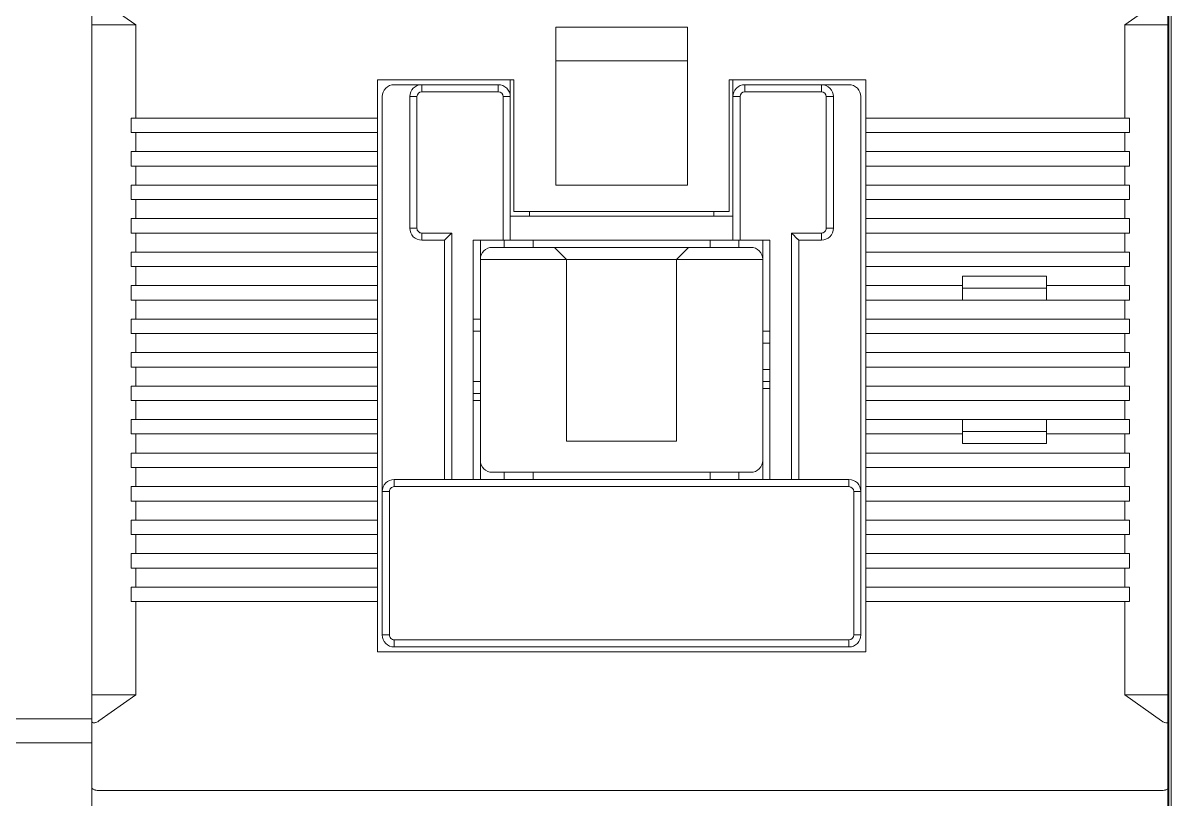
# Model space of a CAD drawing. Header units: millimetres. Extents: x 41 to 1635, y 11 to 1528.
# Drawn here: x 426.7 to 477.9, y 1134.3 to 1169 of the extents above; entities that cross this region are included whole.
import ezdxf

# ---------------------------------------------------------------- set-up
doc = ezdxf.new("R2010")
doc.units = ezdxf.units.MM
doc.header["$LTSCALE"] = 8
doc.layers.get('0').update_dxf_attribs({"linetype": 'CONTINUOUS'})
doc.layers.add('PDF_Geometry', color=7, linetype='CONTINUOUS')

# ---------------------------------------------------------------- blocks, each defined once
blk = doc.blocks.new('Contactor1')
at = {"layer": 'PDF_Geometry', "lineweight": 9}
for points in [[(-0.64403, -1.10581), (-0.64403, -1.16265), (-0.62273, -1.16265), (-0.62273, 0.01665), (-0.64403, 0.01665), (-0.64403, -0.04019)], [(0.01805, -0.28953), (0.01805, -0.30303), (0.01805, -0.84295), (0.01805, -0.85716), (0.01665, -0.85716)], [(0.01665, -0.35863), (0.01665, -0.31901), (0.01665, -0.35863), (0.01665, -0.37408)], [(-0.61848, -0.35863), (-0.59662, -0.37408), (-0.59662, -0.42949), (-0.59945, -0.42949), (-0.59945, -0.43802), (-0.59662, -0.43802), (-0.59434, -0.43802)], [(0.01238, -0.35863), (-0.00948, -0.37408), (-0.00948, -0.42949), (-0.01178, -0.42949)], [(-0.62273, -0.37408), (-0.59662, -0.37408), (-0.59662, -0.42949)], [(-0.34727, -0.39541), (-0.26913, -0.39541)], [(-0.37428, -0.40677), (-0.37428, -0.50195)], [(-0.24212, -0.50195), (-0.24212, -0.40677)], [(-0.59945, -0.42949), (-0.59945, -0.43802), (-0.59662, -0.43802), (-0.59662, -0.44938), (-0.59945, -0.44938), (-0.59945, -0.45791), (-0.59662, -0.45791), (-0.59434, -0.45791)], [(-0.45312, -0.42949), (-0.59945, -0.42949), (-0.59662, -0.42949), (-0.59434, -0.42949)], [(-0.01178, -0.43802), (-0.00948, -0.43802), (-0.00948, -0.44938), (-0.00948, -0.43802), (-0.00663, -0.43802), (-0.00663, -0.42949), (-0.00948, -0.42949), (-0.01178, -0.42949), (-0.16324, -0.42949)], [(-0.45312, -0.44938), (-0.59662, -0.44938), (-0.59662, -0.43802), (-0.45312, -0.43802)], [(-0.59434, -0.44938), (-0.59662, -0.44938), (-0.59945, -0.44938), (-0.59945, -0.45791), (-0.59662, -0.45791), (-0.59662, -0.46928), (-0.59945, -0.46928), (-0.59945, -0.47781), (-0.59662, -0.47781), (-0.59434, -0.47781)], [(-0.16324, -0.44938), (-0.01178, -0.44938)], [(-0.00663, -0.44938), (-0.00663, -0.45791)], [(-0.00663, -0.44938), (-0.00663, -0.45791)], [(-0.45312, -0.46928), (-0.59662, -0.46928), (-0.59662, -0.45791), (-0.45312, -0.45791)], [(-0.16324, -0.45791), (-0.01178, -0.45791)], [(-0.00948, -0.45791), (-0.00663, -0.45791)], [(-0.00948, -0.45791), (-0.00663, -0.45791)], [(-0.59434, -0.46928), (-0.59662, -0.46928), (-0.59945, -0.46928), (-0.59945, -0.47781), (-0.59662, -0.47781), (-0.59662, -0.48916), (-0.59945, -0.48916), (-0.59945, -0.4977), (-0.59662, -0.4977), (-0.59434, -0.4977)], [(-0.16324, -0.46928), (-0.01178, -0.46928)], [(-0.00663, -0.46928), (-0.00663, -0.47781)], [(-0.00663, -0.46928), (-0.00663, -0.47781)], [(-0.45312, -0.48916), (-0.59662, -0.48916), (-0.59662, -0.47781), (-0.45312, -0.47781)], [(-0.16324, -0.47781), (-0.01178, -0.47781)], [(-0.00948, -0.47781), (-0.00663, -0.47781)], [(-0.00948, -0.47781), (-0.00663, -0.47781)], [(-0.45312, -0.52895), (-0.59662, -0.52895), (-0.59662, -0.51759), (-0.59945, -0.51759), (-0.59945, -0.50905), (-0.59662, -0.50905), (-0.59662, -0.4977), (-0.59945, -0.4977), (-0.59945, -0.48916), (-0.59662, -0.48916), (-0.59434, -0.48916)], [(-0.37428, -0.48776), (-0.24212, -0.48776)], [(-0.3629, -0.48776), (-0.3629, -0.4849)], [(-0.25347, -0.4849), (-0.25347, -0.48776)], [(-0.16324, -0.48916), (-0.01178, -0.48916)], [(-0.00663, -0.48916), (-0.00663, -0.4977)], [(-0.00663, -0.48916), (-0.00663, -0.4977)], [(-0.45312, -0.50905), (-0.59662, -0.50905), (-0.59662, -0.4977), (-0.45312, -0.4977)], [(-0.41333, -0.64403), (-0.41333, -0.50195), (-0.42683, -0.50195), (-0.42683, -0.4977), (-0.40906, -0.4977), (-0.40906, -0.64403)], [(-0.39626, -0.64403), (-0.39626, -0.50195), (-0.22009, -0.50195), (-0.22009, -0.64403)], [(-0.39202, -0.64403), (-0.39202, -0.50195)], [(-0.37781, -0.50621), (-0.37781, -0.50195)], [(-0.36077, -0.50195), (-0.36077, -0.50621)], [(-0.25562, -0.50621), (-0.25562, -0.50195)], [(-0.23855, -0.50195), (-0.23855, -0.50621)], [(-0.22435, -0.50195), (-0.22435, -0.64403)], [(-0.20731, -0.64403), (-0.20731, -0.4977), (-0.18955, -0.4977), (-0.18955, -0.50195), (-0.20303, -0.50195), (-0.20303, -0.64403)], [(-0.16324, -0.4977), (-0.01178, -0.4977)], [(-0.00948, -0.4977), (-0.00663, -0.4977)], [(-0.00948, -0.4977), (-0.00663, -0.4977)], [(-0.45312, -0.51759), (-0.59945, -0.51759), (-0.59945, -0.50905), (-0.59662, -0.50905), (-0.59434, -0.50905)], [(-0.34795, -0.50621), (-0.34088, -0.51333), (-0.34088, -0.62131), (-0.27551, -0.62131), (-0.27551, -0.51333), (-0.2684, -0.50621)], [(-0.16324, -0.50905), (-0.01178, -0.50905)], [(-0.00663, -0.50905), (-0.00663, -0.51759)], [(-0.00663, -0.50905), (-0.00663, -0.51759)], [(-0.59434, -0.51759), (-0.59662, -0.51759), (-0.59662, -0.52895), (-0.59945, -0.52895), (-0.59945, -0.53748), (-0.59662, -0.53748), (-0.59434, -0.53748)], [(-0.59662, -0.51759), (-0.59945, -0.51759)], [(-0.16324, -0.51759), (-0.01178, -0.51759)], [(-0.00948, -0.51759), (-0.00663, -0.51759)], [(-0.00948, -0.51759), (-0.00663, -0.51759)], [(-0.10573, -0.53748), (-0.10573, -0.52327), (-0.05598, -0.52327), (-0.05598, -0.53748)], [(-0.45312, -0.53748), (-0.59662, -0.53748), (-0.59662, -0.54884), (-0.59662, -0.53748), (-0.59945, -0.53748), (-0.59945, -0.52895), (-0.59662, -0.52895), (-0.59434, -0.52895)], [(-0.10573, -0.52895), (-0.16324, -0.52895)], [(-0.05598, -0.53037), (-0.10573, -0.53037)], [(-0.05598, -0.52895), (-0.01178, -0.52895)], [(-0.00663, -0.52895), (-0.00663, -0.53748)], [(-0.00663, -0.52895), (-0.00663, -0.53748)], [(-0.16324, -0.53748), (-0.01178, -0.53748)], [(-0.00948, -0.53748), (-0.00663, -0.53748)], [(-0.00948, -0.53748), (-0.00663, -0.53748)], [(-0.45312, -0.55737), (-0.59945, -0.55737), (-0.59945, -0.54884), (-0.59662, -0.54884), (-0.59434, -0.54884)], [(-0.59662, -0.54884), (-0.59945, -0.54884), (-0.45312, -0.54884)], [(-0.59945, -0.54884), (-0.59945, -0.55737)], [(-0.39202, -0.54884), (-0.39626, -0.54884)], [(-0.16324, -0.54884), (-0.01178, -0.54884)], [(-0.00663, -0.54884), (-0.00663, -0.55737)], [(-0.00663, -0.54884), (-0.00663, -0.55737)], [(-0.59662, -0.56874), (-0.59662, -0.55737), (-0.59945, -0.55737), (-0.59662, -0.55737), (-0.59434, -0.55737)], [(-0.45312, -0.56874), (-0.59945, -0.56874), (-0.59662, -0.56874), (-0.59662, -0.55737)], [(-0.39202, -0.55595), (-0.39626, -0.55595)], [(-0.22009, -0.55595), (-0.22435, -0.55595)], [(-0.16324, -0.55737), (-0.01178, -0.55737)], [(-0.00948, -0.55737), (-0.00663, -0.55737)], [(-0.00948, -0.55737), (-0.00663, -0.55737)], [(-0.22009, -0.56306), (-0.22435, -0.56306)], [(-0.45312, -0.57727), (-0.59945, -0.57727), (-0.59945, -0.56874), (-0.59662, -0.56874), (-0.59434, -0.56874)], [(-0.59945, -0.56874), (-0.59945, -0.57727)], [(-0.16324, -0.56874), (-0.01178, -0.56874)], [(-0.00663, -0.56874), (-0.00663, -0.57727)], [(-0.00663, -0.56874), (-0.00663, -0.57727)], [(-0.59662, -0.58863), (-0.59662, -0.57727), (-0.59945, -0.57727), (-0.59662, -0.57727), (-0.59434, -0.57727)], [(-0.45312, -0.58863), (-0.59945, -0.58863), (-0.59662, -0.58863), (-0.59662, -0.57727)], [(-0.22435, -0.57869), (-0.22009, -0.57869)], [(-0.16324, -0.57727), (-0.01178, -0.57727)], [(-0.00948, -0.57727), (-0.00663, -0.57727)], [(-0.00948, -0.57727), (-0.00663, -0.57727)], [(-0.39626, -0.5858), (-0.39202, -0.5858)], [(-0.22435, -0.5858), (-0.22009, -0.5858)], [(-0.59945, -0.58863), (-0.59945, -0.59716), (-0.59662, -0.59716), (-0.59434, -0.59716)], [(-0.59434, -0.58863), (-0.59662, -0.58863), (-0.59945, -0.58863), (-0.59945, -0.59716), (-0.59662, -0.59716), (-0.59662, -0.60852), (-0.59945, -0.60852), (-0.59945, -0.61703), (-0.59662, -0.61703), (-0.59434, -0.61703)], [(-0.39626, -0.5929), (-0.39202, -0.5929)], [(-0.22435, -0.59005), (-0.22009, -0.59005)], [(-0.16324, -0.58863), (-0.01178, -0.58863)], [(-0.00663, -0.58863), (-0.00663, -0.59716)], [(-0.00663, -0.58863), (-0.00663, -0.59716)], [(-0.45312, -0.60852), (-0.59662, -0.60852), (-0.59662, -0.59716), (-0.45312, -0.59716)], [(-0.39626, -0.59716), (-0.39202, -0.59716)], [(-0.16324, -0.59716), (-0.01178, -0.59716)], [(-0.00948, -0.59716), (-0.00663, -0.59716)], [(-0.00948, -0.59716), (-0.00663, -0.59716)], [(-0.45312, -0.61703), (-0.59662, -0.61703), (-0.59662, -0.62841), (-0.59662, -0.61703), (-0.59945, -0.61703), (-0.59945, -0.60852), (-0.59662, -0.60852), (-0.59434, -0.60852)], [(-0.16324, -0.60852), (-0.01178, -0.60852)], [(-0.05598, -0.60852), (-0.05598, -0.62273), (-0.10573, -0.62273), (-0.10573, -0.60852)], [(-0.00663, -0.60852), (-0.00663, -0.61703)], [(-0.00663, -0.60852), (-0.00663, -0.61703)], [(-0.16324, -0.61703), (-0.10573, -0.61703)], [(-0.10573, -0.61562), (-0.05598, -0.61562)], [(-0.05598, -0.61703), (-0.01178, -0.61703)], [(-0.00948, -0.61703), (-0.00663, -0.61703)], [(-0.00948, -0.61703), (-0.00663, -0.61703)], [(-0.45312, -0.63695), (-0.59945, -0.63695), (-0.59945, -0.62841), (-0.59662, -0.62841), (-0.59434, -0.62841)], [(-0.59662, -0.62841), (-0.59945, -0.62841), (-0.45312, -0.62841)], [(-0.59945, -0.62841), (-0.59945, -0.63695)], [(-0.16324, -0.62841), (-0.01178, -0.62841)], [(-0.00663, -0.62841), (-0.00663, -0.63695)], [(-0.00663, -0.62841), (-0.00663, -0.63695)], [(-0.59662, -0.6483), (-0.59662, -0.63695), (-0.59945, -0.63695), (-0.59662, -0.63695), (-0.59434, -0.63695)], [(-0.59945, -0.6483), (-0.59662, -0.6483), (-0.59662, -0.63695)], [(-0.37781, -0.64403), (-0.37781, -0.63977)], [(-0.36077, -0.64403), (-0.36077, -0.63977)], [(-0.25562, -0.63977), (-0.25562, -0.64403)], [(-0.23855, -0.63977), (-0.23855, -0.64403)], [(-0.16324, -0.63695), (-0.01178, -0.63695)], [(-0.00948, -0.63695), (-0.00663, -0.63695)], [(-0.00948, -0.63695), (-0.00663, -0.63695)], [(-0.59434, -0.65684), (-0.59662, -0.65684), (-0.59945, -0.65684), (-0.59945, -0.6483), (-0.45312, -0.6483)], [(-0.59945, -0.66819), (-0.59662, -0.66819), (-0.59662, -0.65684), (-0.59945, -0.65684), (-0.59945, -0.6483), (-0.59662, -0.6483), (-0.59434, -0.6483)], [(-0.16324, -0.6483), (-0.01178, -0.6483)], [(-0.00663, -0.6483), (-0.00663, -0.65684)], [(-0.00663, -0.6483), (-0.00663, -0.65684)], [(-0.59662, -0.66819), (-0.59662, -0.65684), (-0.45312, -0.65684)], [(-0.16324, -0.65684), (-0.01178, -0.65684)], [(-0.00948, -0.65684), (-0.00663, -0.65684)], [(-0.00948, -0.65684), (-0.00663, -0.65684)], [(-0.59434, -0.67673), (-0.59662, -0.67673), (-0.59945, -0.67673), (-0.59945, -0.66819), (-0.45312, -0.66819)], [(-0.59434, -0.66819), (-0.59662, -0.66819), (-0.59945, -0.66819), (-0.59945, -0.67673)], [(-0.16324, -0.66819), (-0.01178, -0.66819)], [(-0.00663, -0.66819), (-0.00663, -0.67673)], [(-0.00663, -0.66819), (-0.00663, -0.67673)], [(-0.59434, -0.68809), (-0.59662, -0.68809), (-0.59945, -0.68809), (-0.59662, -0.68809), (-0.59662, -0.67673), (-0.59945, -0.67673), (-0.45312, -0.67673)], [(-0.59662, -0.67673), (-0.59662, -0.68809), (-0.45312, -0.68809)], [(-0.16324, -0.67673), (-0.01178, -0.67673)], [(-0.00948, -0.67673), (-0.00663, -0.67673)], [(-0.00948, -0.67673), (-0.00663, -0.67673)], [(-0.16324, -0.68809), (-0.01178, -0.68809)], [(-0.00663, -0.68809), (-0.00663, -0.69662)], [(-0.00663, -0.68809), (-0.00663, -0.69662)], [(-0.59434, -0.69662), (-0.59662, -0.69662), (-0.59945, -0.69662), (-0.59662, -0.69662), (-0.59662, -0.70799), (-0.59945, -0.70799), (-0.59945, -0.71649), (-0.59662, -0.71649), (-0.59434, -0.71649)], [(-0.45312, -0.69662), (-0.59662, -0.69662), (-0.59662, -0.70799), (-0.45312, -0.70799)], [(-0.16324, -0.69662), (-0.01178, -0.69662)], [(-0.00948, -0.69662), (-0.00663, -0.69662)], [(-0.00948, -0.69662), (-0.00663, -0.69662)], [(-0.59434, -0.70799), (-0.59662, -0.70799), (-0.59945, -0.70799), (-0.59945, -0.71649), (-0.45312, -0.71649)], [(-0.16324, -0.70799), (-0.01178, -0.70799)], [(-0.61848, -0.78737), (-0.59662, -0.77192), (-0.59662, -0.71649), (-0.59945, -0.71649)], [(-0.16324, -0.71649), (-0.01178, -0.71649)], [(0.01665, -0.77192), (-0.00948, -0.77192), (-0.00948, -0.71649), (-0.00948, -0.77192), (0.01238, -0.78737)], [(-0.79324, -0.78612), (-0.62273, -0.78612)], [(-0.62273, -0.82698), (-0.62273, -0.78737)], [(0.01665, -0.78737), (0.01665, -0.82698)], [(-0.62273, -0.80033), (-0.79324, -0.80033)], [(0.01238, -0.82876), (-0.61848, -0.82876)]]:
    blk.add_lwpolyline(points, dxfattribs=at)
for points in [[(-0.62273, -0.77192), (-0.62273, -0.37408), (-0.62273, -0.35863), (-0.62273, -0.31901), (-0.62273, -0.30731), (-0.62273, -0.21106), (-0.62273, -0.10413), (-0.62273, -0.0544), (-0.62273, -0.10413, -0.414556), (-0.61563, -0.09701)], [(-0.16324, -0.43802), (-0.01178, -0.43802), (-0.00948, -0.43802), (-0.00663, -0.43802), (-0.00663, -0.42949), (-0.00948, -0.42949), (-0.00948, -0.37408), (0.01665, -0.37408), (0.01665, -0.77192), (0.01665, -0.78737), (0.01665, -0.82698), (0.01665, -0.83869), (0.01665, -0.93494), (0.01665, -1.04188), (0.01665, -1.0916), (0.01665, -1.10581, -0.414225), (-0.04019, -1.16265), (-0.06151, -1.16265), (-0.07037, -1.16265), (-0.07573, -1.16265), (-0.07856, -1.16265), (-0.07856, -1.15913), (-0.07856, -1.08449), (-0.07856, -1.04898)], [(-0.44316, -0.64403, 0.414939), (-0.45026, -0.65115), (-0.44601, -0.65115), (-0.44601, -0.73638), (-0.45026, -0.73638), (-0.45026, -0.41672, -0.41538), (-0.44316, -0.40962), (-0.38137, -0.40962), (-0.38137, -0.41385), (-0.42683, -0.41385), (-0.42683, -0.40962, 0.413919), (-0.43392, -0.41672)], [(-0.38137, -0.40962, -0.416524), (-0.37428, -0.41672), (-0.37852, -0.41672), (-0.37852, -0.50195)], [(-0.23787, -0.50195), (-0.23787, -0.41672), (-0.24212, -0.41672, -0.414971), (-0.23501, -0.40962)], [(-0.17319, -0.64403, -0.413877), (-0.1661, -0.65115), (-0.17037, -0.65115), (-0.17037, -0.73638), (-0.1661, -0.73638), (-0.1661, -0.41672, 0.41432), (-0.17319, -0.40962), (-0.23501, -0.40962), (-0.23501, -0.41385), (-0.18955, -0.41385), (-0.18955, -0.40962, -0.414971), (-0.18244, -0.41672)], [(-0.22435, -0.63267, -0.415254), (-0.23148, -0.63977), (-0.38491, -0.63977, -0.4142), (-0.39202, -0.63267)], [(-0.61563, -1.04898, -0.414612), (-0.62273, -1.04188), (-0.62273, -1.0916), (-0.62273, -1.04188), (-0.62273, -0.93494), (-0.62273, -0.83869), (-0.62273, -0.82698), (-0.62273, -0.78737), (-0.62273, -0.77192), (-0.59662, -0.77192), (-0.59662, -0.71649)]]:
    blk.add_lwpolyline(points, format="xyb", dxfattribs=at)
for points in [[(-0.26913, -0.37552), (-0.26913, -0.46928), (-0.34727, -0.46928), (-0.34727, -0.37552)], [(-0.24426, -0.40677), (-0.24426, -0.4849), (-0.37213, -0.4849), (-0.37213, -0.40677), (-0.45312, -0.40677), (-0.45312, -0.74634), (-0.16324, -0.74634), (-0.16324, -0.40677)], [(-0.42967, -0.41672), (-0.42967, -0.49484), (-0.43392, -0.49484), (-0.43392, -0.41672)], [(-0.1867, -0.41672), (-0.18244, -0.41672), (-0.18244, -0.49484), (-0.1867, -0.49484)], [(-0.00663, -0.44938), (-0.00948, -0.44938), (-0.01178, -0.44938), (-0.00948, -0.44938)], [(-0.00948, -0.45791), (-0.01178, -0.45791), (-0.00948, -0.45791), (-0.00948, -0.46928)], [(-0.00663, -0.46928), (-0.00948, -0.46928), (-0.01178, -0.46928), (-0.00948, -0.46928)], [(-0.00948, -0.47781), (-0.01178, -0.47781), (-0.00948, -0.47781), (-0.00948, -0.48916)], [(-0.00663, -0.48916), (-0.00948, -0.48916), (-0.01178, -0.48916), (-0.00948, -0.48916)], [(-0.00948, -0.4977), (-0.01178, -0.4977), (-0.00948, -0.4977), (-0.00948, -0.50905)], [(-0.00663, -0.50905), (-0.00948, -0.50905), (-0.01178, -0.50905), (-0.00948, -0.50905)], [(-0.00948, -0.51759), (-0.01178, -0.51759), (-0.00948, -0.51759), (-0.00948, -0.52895)], [(-0.00663, -0.52895), (-0.00948, -0.52895), (-0.01178, -0.52895), (-0.00948, -0.52895)], [(-0.00948, -0.53748), (-0.01178, -0.53748), (-0.00948, -0.53748), (-0.00948, -0.54884)], [(-0.00663, -0.54884), (-0.00948, -0.54884), (-0.01178, -0.54884), (-0.00948, -0.54884)], [(-0.00948, -0.55737), (-0.01178, -0.55737), (-0.00948, -0.55737), (-0.00948, -0.56874)], [(-0.00663, -0.56874), (-0.00948, -0.56874), (-0.01178, -0.56874), (-0.00948, -0.56874)], [(-0.00948, -0.57727), (-0.01178, -0.57727), (-0.00948, -0.57727), (-0.00948, -0.58863)], [(-0.00663, -0.58863), (-0.00948, -0.58863), (-0.01178, -0.58863), (-0.00948, -0.58863)], [(-0.00948, -0.59716), (-0.01178, -0.59716), (-0.00948, -0.59716), (-0.00948, -0.60852)], [(-0.00663, -0.60852), (-0.00948, -0.60852), (-0.01178, -0.60852), (-0.00948, -0.60852)], [(-0.00948, -0.61703), (-0.01178, -0.61703), (-0.00948, -0.61703), (-0.00948, -0.62841)], [(-0.00663, -0.62841), (-0.00948, -0.62841), (-0.01178, -0.62841), (-0.00948, -0.62841)], [(-0.00948, -0.63695), (-0.01178, -0.63695), (-0.00948, -0.63695), (-0.00948, -0.6483)], [(-0.17319, -0.64403), (-0.17319, -0.6483), (-0.44316, -0.6483), (-0.44316, -0.64403)], [(-0.00663, -0.6483), (-0.00948, -0.6483), (-0.01178, -0.6483), (-0.00948, -0.6483)], [(-0.00948, -0.65684), (-0.01178, -0.65684), (-0.00948, -0.65684), (-0.00948, -0.66819)], [(-0.00663, -0.66819), (-0.00948, -0.66819), (-0.01178, -0.66819), (-0.00948, -0.66819)], [(-0.00948, -0.67673), (-0.01178, -0.67673), (-0.00948, -0.67673), (-0.00948, -0.68809)], [(-0.59945, -0.69662), (-0.59945, -0.68809)], [(-0.00663, -0.68809), (-0.00948, -0.68809), (-0.01178, -0.68809), (-0.00948, -0.68809)], [(-0.00948, -0.69662), (-0.01178, -0.69662), (-0.00948, -0.69662), (-0.00948, -0.70799)], [(-0.00948, -0.71649), (-0.01178, -0.71649), (-0.00948, -0.71649), (-0.00663, -0.71649), (-0.00663, -0.70799), (-0.00948, -0.70799), (-0.01178, -0.70799), (-0.00948, -0.70799), (-0.00663, -0.70799), (-0.00663, -0.71649)], [(-0.17319, -0.74349), (-0.17319, -0.73923), (-0.44316, -0.73923), (-0.44316, -0.74349)]]:
    blk.add_lwpolyline(points, close=True, dxfattribs=at)
blk.add_lwpolyline([(-0.39202, -0.51333), (-0.22435, -0.51333, 0.41488), (-0.23148, -0.50621), (-0.38491, -0.50621, 0.413825)], format="xyb", close=True, dxfattribs=at)
blk.add_circle((-0.70798, -0.87136), 0.04474, dxfattribs=at)
for centre, radius, start, end in [((-0.42681, -0.41672), 0.00286, 90.31777, 179.95881), ((-0.38138, -0.41671), 0.00285, 359.86353, 89.85961), ((-0.235, -0.41672), 0.00287, 90.09975, 179.90025), ((-0.18956, -0.41672), 0.00286, 0.04387, 89.67955), ((-0.42682, -0.49485), 0.0071, 179.94276, 269.94277), ((-0.42683, -0.49486), 0.00285, 179.68187, 270.04154), ((-0.18954, -0.49485), 0.0071, 269.89879, 0.10456), ((-0.18955, -0.49486), 0.00285, 269.96113, 0.31546), ((2.58225, -3.53054), 4.25981, 134.62619, 134.64719), ((-0.44317, -0.65114), 0.00284, 89.89364, 180.09769), ((-0.17321, -0.65114), 0.00285, 359.96581, 89.48561), ((-0.44316, -0.7364), 0.0071, 179.86908, 270.01476), ((-0.44317, -0.7364), 0.00283, 179.71447, 270.27715), ((-0.17321, -0.73639), 0.0071, 270.14387, 0.08194), ((-0.1732, -0.73639), 0.00284, 270.34225, 0.22337)]:
    blk.add_arc(centre, radius, start, end, dxfattribs=at)
at = {"layer": 'PDF_Geometry', "lineweight": 20}
blk.add_open_spline([(0.01608, -1.10747), (0.01608, -1.06116), (0.01608, -0.03859), (0.01608, -0.03859)], degree=3, dxfattribs=at)
at = {"layer": 'PDF_Geometry', "lineweight": 9}
for points in [[(-0.41017, -0.49881), (-0.40852, -0.49712), (-0.41072, -0.49937), (-0.40906, -0.4977)], [(-0.20619, -0.49881), (-0.20787, -0.49712), (-0.20563, -0.49937), (-0.20731, -0.4977)], [(-0.41333, -0.50195), (-0.41285, -0.50149), (-0.41348, -0.50212), (-0.41302, -0.50163)], [(-0.41302, -0.50163), (-0.4119, -0.50052), (-0.41338, -0.50201), (-0.41226, -0.50088)], [(-0.41226, -0.50088), (-0.4108, -0.49941), (-0.41274, -0.5014), (-0.41128, -0.49991)], [(-0.20509, -0.49991), (-0.20674, -0.49827), (-0.20455, -0.50046), (-0.20619, -0.49881)], [(-0.20412, -0.50088), (-0.20558, -0.49941), (-0.20363, -0.5014), (-0.20509, -0.49991)], [(-0.20335, -0.50163), (-0.20448, -0.50052), (-0.20298, -0.50201), (-0.20412, -0.50088)], [(-0.20303, -0.50195), (-0.20351, -0.50149), (-0.20287, -0.50212), (-0.20335, -0.50163)], [(-0.62273, -0.78737), (-0.62252, -0.78855), (-0.62292, -0.78701), (-0.62252, -0.78816)], [(-0.62252, -0.78816), (-0.62169, -0.78885), (-0.6229, -0.78802), (-0.62192, -0.78856)], [(-0.62192, -0.78856), (-0.62052, -0.78867), (-0.62238, -0.78866), (-0.62099, -0.78856)], [(-0.62099, -0.78856), (-0.61919, -0.78802), (-0.62158, -0.78883), (-0.61981, -0.78817)], [(-0.61981, -0.78817), (-0.61778, -0.78702), (-0.62044, -0.78862), (-0.61848, -0.78737)], [(0.01238, -0.78737), (0.01433, -0.7886), (0.0117, -0.78702), (0.0137, -0.78817)], [(0.0137, -0.78817), (0.01549, -0.78883), (0.01306, -0.78802), (0.01491, -0.78858)], [(0.01491, -0.78858), (0.01631, -0.78866), (0.01444, -0.78867), (0.01583, -0.78856)], [(0.01583, -0.78856), (0.01681, -0.78802), (0.01559, -0.78885), (0.01645, -0.78816)], [(0.01645, -0.78816), (0.01684, -0.78701), (0.01645, -0.78855), (0.01665, -0.78737)], [(-0.62273, -0.82698), (-0.62238, -0.82801), (-0.62298, -0.82669), (-0.62244, -0.82762)], [(-0.62244, -0.82762), (-0.62116, -0.82858), (-0.62292, -0.82744), (-0.62156, -0.8282)], [(-0.62156, -0.8282), (-0.61951, -0.82887), (-0.62224, -0.82808), (-0.62017, -0.82859)], [(-0.62017, -0.82859), (-0.61763, -0.8289), (-0.62102, -0.82858), (-0.61848, -0.82876)], [(0.01406, -0.82859), (0.01152, -0.8289), (0.01494, -0.82858), (0.01238, -0.82876)], [(0.01547, -0.8282), (0.01341, -0.82887), (0.01617, -0.82808), (0.01406, -0.82859)], [(0.01634, -0.82762), (0.01505, -0.82858), (0.01684, -0.82744), (0.01547, -0.8282)], [(0.01665, -0.82698), (0.01628, -0.82801), (0.01691, -0.82669), (0.01634, -0.82762)]]:
    blk.add_open_spline(points, degree=3, dxfattribs=at)

msp = doc.modelspace()

# ---------------------------------------------------------------- block references
at = {"xscale": 75.19614335325724, "yscale": 75.19614335325724, "zscale": 75.19614335325724}
msp.add_blockref('Contactor1', (476.569, 1197.02), dxfattribs=at)

doc.saveas('drawing.dxf')
